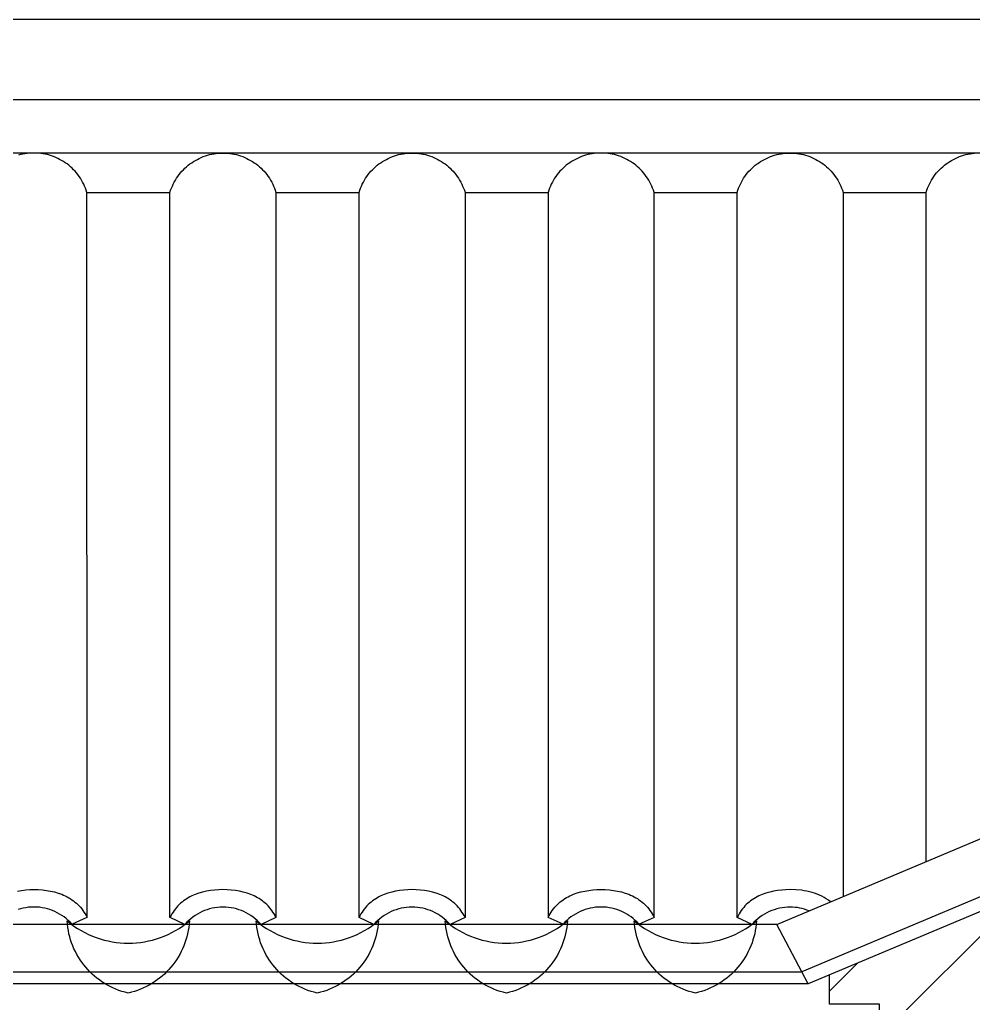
# Model space of a CAD drawing. Extents: x -20250 to 331240, y -699 to 63168.
# Drawn here: x 316454 to 318215, y 13890 to 15707 of the extents above; entities that cross this region are included whole.
import ezdxf

# ---------------------------------------------------------------- set-up
doc = ezdxf.new("R2010")
doc.units = 0
doc.header["$LTSCALE"] = 1000
doc.header["$MEASUREMENT"] = 0
doc.layers.add('PUB_HATCH', color=8, linetype='Continuous')
doc.layers.add('WALL', color=9, linetype='Continuous')
doc.layers.add('瓦', color=7, linetype='Continuous', true_color=0x57e157)

msp = doc.modelspace()

# ---------------------------------------------------------------- hatches: boundary and pattern name
at = {"layer": 'PUB_HATCH'}
h = msp.add_hatch(dxfattribs=at)
h.set_pattern_fill('普通砖', color=256, scale=50, style=0)
h.set_pattern_definition([(45, (-59853.03, 80703.54), (-88.388383, 88.388383), [])])
h.paths.add_polyline_path([(319612.8, 10985.4), (320504.1, 10985.4), (320504.1, 10842.4), (320605.9, 10842.4), (320605.9, 10985.4), (321465, 10985.4), (321465, 10842.4), (321566.8, 10842.4), (321566.8, 10985.4), (322431.7, 10985.4), (322431.7, 10842.4), (322533.5, 10842.4), (322533.5, 10985.4), (323392.1, 10985.4), (323392.1, 10842.4), (323493.9, 10842.4), (323493.9, 10985.4), (324321.9, 10985.4), (324321.9, 10678.1), (324321.9, 10678.1), (324321.9, 10344.9), (324521.8, 10344.9), (324521.8, 10985.4), (324621.8, 10985.4), (324621.8, 11901.2), (324691.8, 11901.2), (324691.8, 11977.2), (324621.8, 11977.2), (324521.8, 11977.2), (324521.8, 11017.9), (318652.9, 11017.9), (318652.9, 13967.1), (318650.1, 13966.3), (318645.9, 13965.3), (318641.6, 13964.6), (318637.2, 13964), (318632.8, 13963.7), (318625.7, 13963.5), (318619.4, 13964), (318615.1, 13964.6), (318610.8, 13965.3), (318606.6, 13966.3), (318602.4, 13967.5), (318598.4, 13968.8), (318594.4, 13970.4), (318590.6, 13972.2), (318586.8, 13974.1), (318583.2, 13976.2), (318579.6, 13978.4), (318576.2, 13980.9), (318572.9, 13983.5), (318569.8, 13986.2), (318566.7, 13989.1), (318562.2, 13993.8), (318557.1, 14000.4), (318553.8, 14005.5), (318551.7, 14009.2), (318549.8, 14012.9), (318548.1, 14016.7), (318546.5, 14020.7), (318545.1, 14024.8), (318544, 14028.9), (318543, 14033.1), (318542.2, 14037.4), (318541.7, 14041.7), (318541.3, 14046.2), (318541.2, 14050.7), (318541.3, 14055.1), (318541.7, 14059.6), (318542.2, 14063.9), (318543, 14068.2), (318544, 14072.4), (318545.1, 14076.5), (318546.5, 14080.6), (318548.1, 14084.5), (318549.8, 14088.4), (318551.7, 14092.2), (318555, 14097.8), (318558.5, 14102.7), (318561.1, 14106), (318565.4, 14110.9), (318571.4, 14116.7), (318578, 14121.9), (318583.2, 14125.1), (318586.8, 14127.2), (318590.6, 14129.2), (318594.4, 14130.9), (318598.4, 14132.5), (318602.4, 14133.8), (318606.6, 14135), (318610.8, 14136), (318615.1, 14136.7), (318619.4, 14137.3), (318623.8, 14137.6), (318628.3, 14137.7), (318635.4, 14137.5), (318641.6, 14136.7), (318645.9, 14136), (318652.9, 14134.3), (318652.9, 14151.6), (319433.5, 14509.7), (319493.8, 14538.2), (319495.4, 14540.6), (319498, 14543.8), (319500.8, 14547), (319505.3, 14551.8), (319511.6, 14557.2), (319516.5, 14560.7), (319520.1, 14562.9), (319525.7, 14566.2), (319531.3, 14568.7), (319535.3, 14570.3), (319539.3, 14571.7), (319543.5, 14572.8), (319547.7, 14573.8), (319552, 14574.6), (319556.3, 14575.1), (319563.3, 14575.6), (319572.1, 14575.4), (320059.5, 14806.5), (320553.1, 15046.2), (320555.6, 15048.8), (320558.6, 15051.7), (320561.8, 15054.4), (320565.1, 15057), (320568.5, 15059.5), (320572, 15061.7), (320577.7, 15064.9), (320583.3, 15067.5), (320587.2, 15069.1), (320593.6, 15071.2), (320602, 15073.1), (320610.7, 15074.2), (320616.9, 15077.2), (321262.9, 15364.3), (321358.7, 15412.8), (321447.4, 15479.4), (321610.9, 15589.3), (321943.4, 15353), (322525.8, 15015.2), (322579.5, 14985.3), (322585.5, 14984.2), (322589.7, 14983.3), (322593.8, 14982.1), (322597.8, 14980.7), (322601.8, 14979.2), (322605.7, 14977.4), (322609.4, 14975.5), (322615.1, 14972.2), (322620, 14968.7), (322625.1, 14964.7), (322629.5, 14960.5), (322633.9, 14955.8), (322635.1, 14954.4), (323113, 14688.1), (323441.1, 14519), (323443.8, 14518.8), (323450.7, 14517.9), (323459.2, 14515.9), (323464.9, 14514), (323468.8, 14512.4), (323474.9, 14509.7), (323482.2, 14505.4), (323487, 14501.9), (323492.1, 14497.9), (323498.2, 14492.1), (323502.2, 14487.5), (323729.4, 14370.4), (324690.1, 13888.3), (324694.3, 13889.3), (324698.6, 13890.1), (324702.9, 13890.6), (324707.4, 13890.9), (324711.8, 13891.1), (324716.3, 13890.9), (324723.2, 13890.4), (324729.4, 13889.3), (324733.6, 13888.3), (324737.7, 13887.1), (324741.8, 13885.7), (324748, 13883.3), (324753.3, 13880.5), (324757, 13878.4), (324762.4, 13874.9), (324767.2, 13871.2), (324772.1, 13866.9), (324777.9, 13860.8), (324781.6, 13856.1), (324784.1, 13852.6), (324786.3, 13849.1), (324788.4, 13845.4), (324790.3, 13841.7), (324793.4, 13835), (325044.4, 13703.6), (325162.3, 13703.6), (325180.4, 13727.2), (324723.5, 13966.3), (323729.4, 14465.2), (323113, 14782.9), (322525.8, 15110), (321943.4, 15447.8), (321610.9, 15684.1), (321447.4, 15574.2), (321358.7, 15507.7), (321262.9, 15459.1), (320616.9, 15172), (320059.5, 14901.3), (319433.5, 14604.4), (318439.3, 14148.4), (317949.4, 13942.4), (317949.4, 13888.5), (318041.3, 13888.5), (318041.3, 13858.6), (318097.4, 13858.6), (318097.4, 13571.7), (318114.5, 13557.9), (318119.9, 13548), (318131.9, 13537.3), (318143.3, 13533), (318155.4, 13521.1), (318164.4, 13512.8), (318178.8, 13507.2), (318178.8, 12658), (317713.6, 12314.7), (317287.2, 12036.6), (317287.2, 11925.3), (317378.3, 11925.3), (317393.4, 11880.6), (317414.6, 11872.7), (317431.5, 11867.4), (317436.1, 11847.9), (317481, 11847.9), (317481, 11688.7), (317446, 11688.7), (317446, 11658.4), (317484.5, 11658.4), (317484.5, 11362.2), (317512.7, 11344.3), (317512.7, 11314.8), (317564, 11314.8), (317564, 11294.5), (317594.8, 11292.3), (317604, 11274.1), (317613.5, 11263.5), (317638.4, 11254.3), (317638.4, 11188.1), (317598.5, 11155.9), (317598.5, 11096.2), (317625.4, 11084.9), (317629.9, 11073), (317595.5, 11034.1), (317595.5, 11008.2), (317616.8, 10997.7), (317616.8, 10702.2), (317601.3, 10669), (317601.3, 10638.3), (317626.1, 10625.1), (317626.1, 10608.7), (317594.4, 10579.7), (317594.4, 10529.3), (317616.6, 10514), (317621.1, 10499.5), (317638.3, 10492), (317645, 10478.9), (317668.9, 10464.3), (317669.7, 10450.2), (317681.6, 10430), (317699.5, 10423.2), (317699.5, 10392.9), (317679.6, 10365.5), (317679.6, 10118.7), (318452.9, 10118.7), (318452.9, 10017.2), (318652.9, 10017.2), (318652.9, 10985.4), (319512.8, 10985.4), (319512.8, 10765.4), (319612.8, 10765.4)])

# ---------------------------------------------------------------- linework, layer by layer
at = {"layer": 'WALL'}
for points in [[(321059.3, 15707, 0), (311428, 15707, 0), (311999.8, 15368.8, 0), (312567.7, 15055, 0), (313149.3, 14742.1, 0), (314137.7, 14258.9, 0), (314668.3, 14035.7, 0), (314622.3, 13948, 0), (314092.5, 14170.8, 0), (313104.4, 14653.8, 0), (312520.8, 14967.7, 0), (311974.2, 15279, 0), (311390.6, 15614.4, 0)], [(325202.4, 13744.1, 0), (325190.8, 13721.8, 0), (324723.5, 13966.3, 0), (323729.4, 14465.2, 0), (323113, 14782.9, 0), (322525.8, 15110, 0), (321943.4, 15447.8, 0), (321610.9, 15684.1, 0), (321447.4, 15574.2, 0), (321358.7, 15507.7, 0), (321262.9, 15459.1, 0), (320616.9, 15172, 0), (320059.5, 14901.3, 0), (319433.5, 14604.4, 0), (318439.3, 14148.4, 0), (317909.7, 13925.7, 0), (317898.1, 13948, 0)], [(311677.2, 15559.6, 0), (321183.1, 15559.6, 0)], [(320966.2, 15460.5, 0), (311844.7, 15460.5, 0)], [(318427.9, 14170.8, 0), (317898.1, 13948, 0), (317852.2, 14035.7, 0), (318382.7, 14258.9, 0)], [(317852.2, 14035.7, 0), (314668.3, 14035.7, 0)], [(314622.3, 13948, 0), (317898.1, 13948, 0)], [(318178.8, 12777.5, 0), (317689.9, 12409.1, 0), (317201, 12080.5, 0), (317248.5, 12011.4, 0), (317713.6, 12314.7, 0), (318178.8, 12658, 0), (318178.8, 13507.2, 0), (318164.4, 13512.8, 0), (318155.4, 13521.1, 0), (318143.3, 13533, 0), (318131.9, 13537.3, 0), (318119.9, 13548, 0), (318114.5, 13557.9, 0), (318097.4, 13571.7, 0), (318097.4, 13858.6, 0), (318041.3, 13858.6, 0), (318041.3, 13888.5, 0), (317949.4, 13888.5, 0), (317949.4, 13942.4, 0)], [(317909.7, 13925.7, 0), (314610.7, 13925.7, 0)]]:
    msp.add_polyline3d(points, dxfattribs=at)
at = {"layer": '瓦'}
for points in [[(316450, 14097.3, 0), (316457.4, 14098.5, 0), (316464.9, 14099.4, 0), (316472.6, 14099.9, 0), (316480.3, 14100, 0), (316488.1, 14099.9, 0), (316495.8, 14099.3, 0), (316503.3, 14098.5, 0), (316510.7, 14097.2, 0), (316517.9, 14095.6, 0), (316524.8, 14093.6, 0), (316531.6, 14091.2, 0), (316534.9, 14089.8, 0), (316538.1, 14088.3, 0), (316541.2, 14086.7, 0), (316544.3, 14085, 0), (316547.3, 14083.2, 0), (316550.2, 14081.2, 0), (316553.1, 14079.2, 0), (316555.8, 14077, 0), (316558.5, 14074.7, 0), (316561.1, 14072.3, 0), (316563.6, 14069.8, 0), (316566, 14067.2, 0), (316568.3, 14064.3, 0), (316570.5, 14061.4, 0), (316572.5, 14058.4, 0), (316574.5, 14055.2, 0), (316576.4, 14051.9, 0), (316578.2, 14048.4, 0), (316578.1, 15387.8, 0), (316576.8, 15391.8, 0), (316575.4, 15395.7, 0), (316573.8, 15399.6, 0), (316572, 15403.3, 0), (316570.1, 15407, 0), (316568.1, 15410.6, 0), (316566, 15414, 0), (316563.7, 15417.4, 0), (316561.3, 15420.7, 0), (316558.7, 15423.8, 0), (316556.1, 15426.9, 0), (316553.3, 15429.8, 0), (316550.5, 15432.6, 0), (316547.5, 15435.3, 0), (316544.4, 15437.9, 0), (316541.2, 15440.4, 0), (316537.9, 15442.7, 0), (316534.6, 15444.9, 0), (316531.1, 15447, 0), (316527.6, 15448.9, 0), (316524, 15450.7, 0), (316520.3, 15452.4, 0), (316516.5, 15453.9, 0), (316512.7, 15455.3, 0), (316508.8, 15456.5, 0), (316504.9, 15457.6, 0), (316500.9, 15458.5, 0), (316496.8, 15459.2, 0), (316492.7, 15459.8, 0), (316488.6, 15460.2, 0), (316484.4, 15460.5, 0), (316480.2, 15460.6, 0), (316476, 15460.5, 0), (316471.8, 15460.2, 0), (316467.7, 15459.8, 0), (316463.6, 15459.2, 0), (316459.5, 15458.5, 0), (316455.5, 15457.6, 0), (316451.6, 15456.5, 0)], [(316731.3, 14048.4, 0), (316731.3, 15387.8, 0), (316732.6, 15391.8, 0), (316734.1, 15395.7, 0), (316735.7, 15399.6, 0), (316737.4, 15403.3, 0), (316739.3, 15407, 0), (316741.3, 15410.6, 0), (316743.5, 15414, 0), (316745.8, 15417.4, 0), (316748.2, 15420.7, 0), (316750.7, 15423.8, 0), (316753.4, 15426.9, 0), (316756.1, 15429.8, 0), (316759, 15432.6, 0), (316762, 15435.3, 0), (316765.1, 15437.9, 0), (316768.2, 15440.4, 0), (316771.5, 15442.7, 0), (316774.9, 15444.9, 0), (316778.3, 15447, 0), (316781.9, 15448.9, 0), (316785.5, 15450.7, 0), (316789.2, 15452.4, 0), (316792.9, 15453.9, 0), (316796.7, 15455.3, 0), (316800.6, 15456.5, 0), (316804.6, 15457.6, 0), (316808.6, 15458.5, 0), (316812.6, 15459.2, 0), (316816.7, 15459.8, 0), (316820.9, 15460.2, 0), (316825, 15460.5, 0), (316829.2, 15460.6, 0), (316833.5, 15460.5, 0), (316837.6, 15460.2, 0), (316841.8, 15459.8, 0), (316845.9, 15459.2, 0), (316849.9, 15458.5, 0), (316853.9, 15457.6, 0), (316857.9, 15456.5, 0), (316861.7, 15455.3, 0), (316865.6, 15453.9, 0), (316869.3, 15452.4, 0), (316873, 15450.7, 0), (316876.6, 15448.9, 0), (316880.1, 15447, 0), (316883.6, 15444.9, 0), (316887, 15442.7, 0), (316890.2, 15440.4, 0), (316893.4, 15437.9, 0), (316896.5, 15435.3, 0), (316899.5, 15432.6, 0), (316902.3, 15429.8, 0), (316905.1, 15426.9, 0), (316907.7, 15423.8, 0), (316910.3, 15420.7, 0), (316912.7, 15417.4, 0), (316915, 15414, 0), (316917.1, 15410.6, 0), (316919.2, 15407, 0), (316921, 15403.3, 0), (316922.8, 15399.6, 0), (316924.4, 15395.7, 0), (316925.8, 15391.8, 0), (316927.1, 15387.8, 0), (316927.1, 14048.4, 0), (316925.4, 14051.9, 0), (316923.5, 14055.2, 0), (316921.5, 14058.4, 0), (316919.4, 14061.4, 0), (316917.2, 14064.3, 0), (316914.9, 14067.1, 0), (316912.5, 14069.8, 0), (316910, 14072.3, 0), (316907.4, 14074.7, 0), (316904.8, 14077, 0), (316902, 14079.2, 0), (316899.2, 14081.2, 0), (316896.2, 14083.2, 0), (316893.2, 14085, 0), (316890.1, 14086.7, 0), (316887, 14088.2, 0), (316883.8, 14089.7, 0), (316880.5, 14091.1, 0), (316873.7, 14093.5, 0), (316866.7, 14095.5, 0), (316859.5, 14097.2, 0), (316852.2, 14098.4, 0), (316844.6, 14099.2, 0), (316837, 14099.7, 0), (316829.2, 14099.9, 0), (316821.4, 14099.7, 0), (316813.8, 14099.2, 0), (316806.2, 14098.4, 0), (316798.9, 14097.1, 0), (316791.7, 14095.5, 0), (316784.7, 14093.5, 0), (316778, 14091.1, 0), (316774.7, 14089.7, 0), (316771.4, 14088.2, 0), (316768.3, 14086.6, 0), (316765.2, 14084.9, 0), (316762.2, 14083.1, 0), (316759.3, 14081.1, 0), (316756.5, 14079.1, 0), (316753.7, 14076.9, 0), (316751, 14074.6, 0), (316748.4, 14072.2, 0), (316746, 14069.7, 0), (316743.6, 14067, 0), (316741.3, 14064.2, 0), (316739.1, 14061.3, 0), (316737, 14058.2, 0), (316735, 14055.1, 0), (316733.1, 14051.7, 0), (316731.4, 14048.3, 0)], [(317080.4, 14048.4, 0), (317080.4, 15387.8, 0), (317081.7, 15391.8, 0), (317083.1, 15395.7, 0), (317084.7, 15399.6, 0), (317086.5, 15403.3, 0), (317088.4, 15407, 0), (317090.4, 15410.6, 0), (317092.5, 15414, 0), (317094.8, 15417.4, 0), (317097.2, 15420.7, 0), (317099.8, 15423.8, 0), (317102.4, 15426.9, 0), (317105.2, 15429.8, 0), (317108.1, 15432.6, 0), (317111, 15435.3, 0), (317114.1, 15437.9, 0), (317117.3, 15440.4, 0), (317120.6, 15442.7, 0), (317123.9, 15444.9, 0), (317127.4, 15447, 0), (317130.9, 15448.9, 0), (317134.5, 15450.7, 0), (317138.2, 15452.4, 0), (317142, 15453.9, 0), (317145.8, 15455.3, 0), (317149.7, 15456.5, 0), (317153.6, 15457.6, 0), (317157.6, 15458.5, 0), (317161.7, 15459.2, 0), (317165.8, 15459.8, 0), (317169.9, 15460.2, 0), (317174.1, 15460.5, 0), (317178.3, 15460.6, 0), (317182.5, 15460.5, 0), (317186.7, 15460.2, 0), (317190.8, 15459.8, 0), (317194.9, 15459.2, 0), (317199, 15458.5, 0), (317203, 15457.6, 0), (317206.9, 15456.5, 0), (317210.8, 15455.3, 0), (317214.6, 15453.9, 0), (317218.4, 15452.4, 0), (317222, 15450.7, 0), (317225.7, 15448.9, 0), (317229.2, 15447, 0), (317232.6, 15444.9, 0), (317236, 15442.7, 0), (317239.3, 15440.4, 0), (317242.5, 15437.9, 0), (317245.5, 15435.3, 0), (317248.5, 15432.6, 0), (317251.4, 15429.8, 0), (317254.2, 15426.9, 0), (317256.8, 15423.8, 0), (317259.3, 15420.7, 0), (317261.7, 15417.4, 0), (317264, 15414, 0), (317266.2, 15410.6, 0), (317268.2, 15407, 0), (317270.1, 15403.3, 0), (317271.8, 15399.6, 0), (317273.4, 15395.7, 0), (317274.9, 15391.8, 0), (317276.2, 15387.8, 0), (317276.2, 14048.4, 0), (317274.4, 14051.9, 0), (317272.5, 14055.2, 0), (317270.5, 14058.4, 0), (317268.5, 14061.4, 0), (317266.3, 14064.3, 0), (317264, 14067.1, 0), (317261.6, 14069.8, 0), (317259.1, 14072.3, 0), (317256.5, 14074.7, 0), (317253.8, 14077, 0), (317251, 14079.2, 0), (317248.2, 14081.2, 0), (317245.3, 14083.2, 0), (317242.3, 14085, 0), (317239.2, 14086.7, 0), (317236, 14088.2, 0), (317232.8, 14089.7, 0), (317229.5, 14091.1, 0), (317222.8, 14093.5, 0), (317215.8, 14095.5, 0), (317208.6, 14097.2, 0), (317201.2, 14098.4, 0), (317193.7, 14099.2, 0), (317186, 14099.7, 0), (317178.3, 14099.9, 0), (317170.5, 14099.7, 0), (317162.8, 14099.2, 0), (317155.3, 14098.4, 0), (317147.9, 14097.1, 0), (317140.7, 14095.5, 0), (317133.7, 14093.5, 0), (317127, 14091.1, 0), (317123.7, 14089.7, 0), (317120.5, 14088.2, 0), (317117.3, 14086.6, 0), (317114.3, 14084.9, 0), (317111.3, 14083.1, 0), (317108.3, 14081.1, 0), (317105.5, 14079.1, 0), (317102.7, 14076.9, 0), (317100.1, 14074.6, 0), (317097.5, 14072.2, 0), (317095, 14069.7, 0), (317092.6, 14067, 0), (317090.3, 14064.2, 0), (317088.1, 14061.3, 0), (317086, 14058.2, 0), (317084, 14055.1, 0), (317082.2, 14051.7, 0), (317080.4, 14048.3, 0)], [(317625.2, 14048.5, 0), (317597.6, 14035.9, 0), (317594.2, 14039.6, 0), (317590.6, 14043.1, 0), (317586.9, 14046.3, 0), (317583, 14049.4, 0), (317578.9, 14052.2, 0), (317574.7, 14054.8, 0), (317570.4, 14057.2, 0), (317565.9, 14059.4, 0), (317561.4, 14061.3, 0), (317556.7, 14063, 0), (317552, 14064.4, 0), (317547.2, 14065.6, 0), (317542.3, 14066.5, 0), (317537.4, 14067.2, 0), (317532.4, 14067.6, 0), (317527.4, 14067.7, 0), (317522.3, 14067.6, 0), (317517.3, 14067.2, 0), (317512.4, 14066.5, 0), (317507.5, 14065.6, 0), (317502.7, 14064.4, 0), (317498, 14063, 0), (317493.4, 14061.3, 0), (317488.8, 14059.4, 0), (317484.4, 14057.2, 0), (317480.1, 14054.8, 0), (317475.9, 14052.2, 0), (317471.8, 14049.4, 0), (317467.9, 14046.3, 0), (317464.1, 14043.1, 0), (317460.5, 14039.6, 0), (317457.1, 14035.9, 0), (317429.6, 14048.5, 0), (317431.3, 14052, 0), (317433.2, 14055.3, 0), (317435.2, 14058.5, 0), (317437.3, 14061.5, 0), (317439.5, 14064.4, 0), (317441.8, 14067.2, 0), (317444.2, 14069.9, 0), (317446.7, 14072.4, 0), (317449.3, 14074.8, 0), (317451.9, 14077.1, 0), (317454.7, 14079.3, 0), (317457.5, 14081.3, 0), (317460.5, 14083.2, 0), (317463.5, 14085.1, 0), (317466.6, 14086.8, 0), (317469.7, 14088.4, 0), (317472.9, 14089.8, 0), (317476.2, 14091.2, 0), (317483, 14093.7, 0), (317490, 14095.7, 0), (317497.2, 14097.3, 0), (317504.5, 14098.5, 0), (317512, 14099.4, 0), (317519.7, 14099.9, 0), (317527.5, 14100, 0), (317535.2, 14099.9, 0), (317542.9, 14099.3, 0), (317550.5, 14098.5, 0), (317557.8, 14097.2, 0), (317565, 14095.6, 0), (317572, 14093.6, 0), (317578.7, 14091.2, 0), (317582, 14089.8, 0), (317585.2, 14088.3, 0), (317588.4, 14086.7, 0), (317591.5, 14085, 0), (317594.5, 14083.2, 0), (317597.4, 14081.2, 0), (317600.2, 14079.2, 0), (317603, 14077, 0), (317605.7, 14074.7, 0), (317608.2, 14072.3, 0), (317610.7, 14069.8, 0), (317613.1, 14067.2, 0), (317615.4, 14064.3, 0), (317617.6, 14061.4, 0), (317619.7, 14058.4, 0), (317621.7, 14055.2, 0), (317623.5, 14051.9, 0), (317625.3, 14048.4, 0), (317625.3, 15387.8, 0), (317624, 15391.8, 0), (317622.5, 15395.7, 0), (317620.9, 15399.6, 0), (317619.2, 15403.3, 0), (317617.3, 15407, 0), (317615.3, 15410.6, 0), (317613.1, 15414, 0), (317610.8, 15417.4, 0), (317608.4, 15420.7, 0), (317605.9, 15423.8, 0), (317603.2, 15426.9, 0), (317600.5, 15429.8, 0), (317597.6, 15432.6, 0), (317594.6, 15435.3, 0), (317591.5, 15437.9, 0), (317588.3, 15440.4, 0), (317585.1, 15442.7, 0), (317581.7, 15444.9, 0), (317578.2, 15447, 0), (317574.7, 15448.9, 0), (317571.1, 15450.7, 0), (317567.4, 15452.4, 0), (317563.7, 15453.9, 0), (317559.8, 15455.3, 0), (317556, 15456.5, 0), (317552, 15457.6, 0), (317548, 15458.5, 0), (317544, 15459.2, 0), (317539.9, 15459.8, 0), (317535.7, 15460.2, 0), (317531.6, 15460.5, 0), (317527.4, 15460.6, 0), (317523.1, 15460.5, 0), (317519, 15460.2, 0), (317514.8, 15459.8, 0), (317510.7, 15459.2, 0), (317506.7, 15458.5, 0), (317502.7, 15457.6, 0), (317498.7, 15456.5, 0), (317494.9, 15455.3, 0), (317491, 15453.9, 0), (317487.3, 15452.4, 0), (317483.6, 15450.7, 0), (317480, 15448.9, 0), (317476.5, 15447, 0), (317473, 15444.9, 0), (317469.6, 15442.7, 0), (317466.4, 15440.4, 0), (317463.2, 15437.9, 0), (317460.1, 15435.3, 0), (317457.1, 15432.6, 0), (317454.2, 15429.8, 0), (317451.5, 15426.9, 0), (317448.8, 15423.8, 0), (317446.3, 15420.7, 0), (317443.9, 15417.4, 0), (317441.6, 15414, 0), (317439.5, 15410.6, 0), (317437.4, 15407, 0), (317435.5, 15403.3, 0), (317433.8, 15399.6, 0), (317432.2, 15395.7, 0), (317430.7, 15391.8, 0), (317429.5, 15387.8, 0), (317429.5, 14048.4, 0)], [(317778.5, 14048.4, 0), (317778.5, 15387.8, 0), (317779.8, 15391.8, 0), (317781.2, 15395.7, 0), (317782.8, 15399.6, 0), (317784.6, 15403.3, 0), (317786.5, 15407, 0), (317788.5, 15410.6, 0), (317790.6, 15414, 0), (317792.9, 15417.4, 0), (317795.3, 15420.7, 0), (317797.9, 15423.8, 0), (317800.5, 15426.9, 0), (317803.3, 15429.8, 0), (317806.2, 15432.6, 0), (317809.1, 15435.3, 0), (317812.2, 15437.9, 0), (317815.4, 15440.4, 0), (317818.7, 15442.7, 0), (317822, 15444.9, 0), (317825.5, 15447, 0), (317829, 15448.9, 0), (317832.6, 15450.7, 0), (317836.3, 15452.4, 0), (317840.1, 15453.9, 0), (317843.9, 15455.3, 0), (317847.8, 15456.5, 0), (317851.7, 15457.6, 0), (317855.7, 15458.5, 0), (317859.8, 15459.2, 0), (317863.9, 15459.8, 0), (317868, 15460.2, 0), (317872.2, 15460.5, 0), (317876.4, 15460.6, 0), (317880.6, 15460.5, 0), (317884.8, 15460.2, 0), (317888.9, 15459.8, 0), (317893, 15459.2, 0), (317897.1, 15458.5, 0), (317901, 15457.6, 0), (317905, 15456.5, 0), (317908.9, 15455.3, 0), (317912.7, 15453.9, 0), (317916.5, 15452.4, 0), (317920.1, 15450.7, 0), (317923.7, 15448.9, 0), (317927.3, 15447, 0), (317930.7, 15444.9, 0), (317934.1, 15442.7, 0), (317937.4, 15440.4, 0), (317940.5, 15437.9, 0), (317943.6, 15435.3, 0), (317946.6, 15432.6, 0), (317949.5, 15429.8, 0), (317952.2, 15426.9, 0), (317954.9, 15423.8, 0), (317957.4, 15420.7, 0), (317959.8, 15417.4, 0), (317962.1, 15414, 0), (317964.3, 15410.6, 0), (317966.3, 15407, 0), (317968.2, 15403.3, 0), (317969.9, 15399.6, 0), (317971.5, 15395.7, 0), (317973, 15391.8, 0), (317974.3, 15387.8, 0), (317974.3, 14087.1, 0)], [(318127.5, 14151.6, 0), (318127.5, 15387.8, 0), (318128.8, 15391.8, 0), (318130.3, 15395.7, 0), (318131.9, 15399.6, 0), (318133.6, 15403.3, 0), (318135.5, 15407, 0), (318137.5, 15410.6, 0), (318139.7, 15414, 0), (318142, 15417.4, 0), (318144.4, 15420.7, 0), (318146.9, 15423.8, 0), (318149.6, 15426.9, 0), (318152.3, 15429.8, 0), (318155.2, 15432.6, 0), (318158.2, 15435.3, 0), (318161.3, 15437.9, 0), (318164.4, 15440.4, 0), (318167.7, 15442.7, 0), (318171.1, 15444.9, 0), (318174.5, 15447, 0), (318178.1, 15448.9, 0), (318181.7, 15450.7, 0), (318185.4, 15452.4, 0), (318189.1, 15453.9, 0), (318192.9, 15455.3, 0), (318196.8, 15456.5, 0), (318200.8, 15457.6, 0), (318204.8, 15458.5, 0), (318208.8, 15459.2, 0), (318212.9, 15459.8, 0), (318217, 15460.2, 0)], [(316578.1, 15387.8, 0), (316731.3, 15387.8, 0)], [(316927.2, 15387.8, 0), (317080.4, 15387.8, 0)], [(317276.2, 15387.8, 0), (317429.5, 15387.8, 0)], [(317625.3, 15387.8, 0), (317778.5, 15387.8, 0)], [(317974.3, 15387.8, 0), (318127.5, 15387.8, 0)], [(317951, 14077.3, 0), (317947.2, 14080.2, 0), (317943.3, 14082.9, 0), (317939.2, 14085.3, 0), (317935, 14087.6, 0), (317930.6, 14089.6, 0), (317926.1, 14091.5, 0), (317921.6, 14093.2, 0), (317916.9, 14094.6, 0), (317912.1, 14095.9, 0), (317907.2, 14097, 0), (317902.2, 14097.9, 0), (317897.2, 14098.6, 0), (317886.9, 14099.6, 0), (317876.4, 14099.9, 0), (317868.6, 14099.7, 0), (317860.9, 14099.2, 0), (317853.4, 14098.4, 0), (317846, 14097.1, 0), (317838.8, 14095.5, 0), (317831.8, 14093.5, 0), (317825.1, 14091.1, 0), (317821.8, 14089.7, 0), (317818.6, 14088.2, 0), (317815.4, 14086.6, 0), (317812.4, 14084.9, 0), (317809.4, 14083.1, 0), (317806.4, 14081.1, 0), (317803.6, 14079.1, 0), (317800.8, 14076.9, 0), (317798.2, 14074.6, 0), (317795.6, 14072.2, 0), (317793.1, 14069.7, 0), (317790.7, 14067, 0), (317788.4, 14064.2, 0), (317786.2, 14061.3, 0), (317784.1, 14058.2, 0), (317782.1, 14055.1, 0), (317780.3, 14051.7, 0), (317778.5, 14048.3, 0)], [(316578.1, 14048.5, 0), (316550.5, 14035.9, 0), (316547.1, 14039.6, 0), (316543.5, 14043.1, 0), (316539.7, 14046.3, 0), (316535.8, 14049.4, 0), (316531.7, 14052.2, 0), (316527.5, 14054.8, 0), (316523.2, 14057.2, 0), (316518.8, 14059.4, 0), (316514.2, 14061.3, 0), (316509.6, 14063, 0), (316504.9, 14064.4, 0), (316500, 14065.6, 0), (316495.2, 14066.5, 0), (316490.2, 14067.2, 0), (316485.2, 14067.6, 0), (316480.2, 14067.7, 0), (316475.2, 14067.6, 0), (316470.2, 14067.2, 0), (316465.3, 14066.5, 0), (316460.4, 14065.6, 0), (316455.6, 14064.4, 0), (316450.9, 14063, 0)], [(316927.1, 14048.4, 0), (316899.6, 14035.7, 0), (316896.1, 14039.4, 0), (316892.5, 14042.9, 0), (316888.8, 14046.2, 0), (316884.9, 14049.2, 0), (316880.8, 14052.1, 0), (316876.6, 14054.7, 0), (316872.3, 14057.1, 0), (316867.8, 14059.2, 0), (316863.3, 14061.2, 0), (316858.7, 14062.8, 0), (316853.9, 14064.3, 0), (316849.1, 14065.4, 0), (316844.2, 14066.4, 0), (316839.3, 14067, 0), (316834.3, 14067.4, 0), (316829.3, 14067.6, 0), (316824.2, 14067.4, 0), (316819.3, 14067, 0), (316814.3, 14066.4, 0), (316809.4, 14065.4, 0), (316804.6, 14064.3, 0), (316799.9, 14062.8, 0), (316795.3, 14061.2, 0), (316790.7, 14059.2, 0), (316786.3, 14057.1, 0), (316782, 14054.7, 0), (316777.7, 14052.1, 0), (316773.7, 14049.2, 0), (316769.8, 14046.2, 0), (316766, 14042.9, 0), (316762.4, 14039.5, 0), (316759, 14035.7, 0), (316731.5, 14048.4, 0)], [(317276.2, 14048.4, 0), (317248.6, 14035.7, 0), (317245.2, 14039.4, 0), (317241.6, 14042.9, 0), (317237.8, 14046.2, 0), (317233.9, 14049.2, 0), (317229.9, 14052.1, 0), (317225.7, 14054.7, 0), (317221.3, 14057.1, 0), (317216.9, 14059.2, 0), (317212.3, 14061.2, 0), (317207.7, 14062.8, 0), (317203, 14064.3, 0), (317198.2, 14065.4, 0), (317193.3, 14066.4, 0), (317188.3, 14067, 0), (317183.4, 14067.4, 0), (317178.3, 14067.6, 0), (317173.3, 14067.4, 0), (317168.3, 14067, 0), (317163.4, 14066.4, 0), (317158.5, 14065.4, 0), (317153.7, 14064.3, 0), (317149, 14062.8, 0), (317144.3, 14061.2, 0), (317139.8, 14059.2, 0), (317135.3, 14057.1, 0), (317131, 14054.7, 0), (317126.8, 14052.1, 0), (317122.7, 14049.2, 0), (317118.8, 14046.2, 0), (317115.1, 14042.9, 0), (317111.5, 14039.5, 0), (317108, 14035.7, 0), (317080.5, 14048.4, 0)], [(317911.4, 14060.7, 0), (317907.2, 14062.2, 0), (317903, 14063.6, 0), (317898.7, 14064.8, 0), (317894.3, 14065.8, 0), (317889.9, 14066.6, 0), (317885.5, 14067.1, 0), (317881, 14067.5, 0), (317876.4, 14067.6, 0), (317871.4, 14067.4, 0), (317866.4, 14067, 0), (317861.5, 14066.4, 0), (317856.6, 14065.4, 0), (317851.8, 14064.3, 0), (317847, 14062.8, 0), (317842.4, 14061.2, 0), (317837.9, 14059.2, 0), (317833.4, 14057.1, 0), (317829.1, 14054.7, 0), (317824.9, 14052.1, 0), (317820.8, 14049.2, 0), (317816.9, 14046.2, 0), (317813.2, 14042.9, 0), (317809.6, 14039.5, 0), (317806.1, 14035.7, 0), (317778.6, 14048.4, 0)]]:
    msp.add_polyline3d(points, dxfattribs=at)
for points in [[(316767.2, 14042.1, 0), (316766.7, 14036, 0), (316766, 14030.1, 0), (316765, 14024.2, 0), (316763.8, 14018.4, 0), (316762.4, 14012.6, 0), (316760.8, 14007, 0), (316758.9, 14001.4, 0), (316756.9, 13996, 0), (316754.6, 13990.6, 0), (316752.1, 13985.4, 0), (316749.4, 13980.2, 0), (316746.5, 13975.2, 0), (316743.4, 13970.4, 0), (316740.1, 13965.6, 0), (316736.7, 13961, 0), (316733, 13956.5, 0), (316729.2, 13952.2, 0), (316725.2, 13948, 0), (316721.1, 13944, 0), (316716.8, 13940.2, 0), (316712.3, 13936.5, 0), (316707.7, 13933, 0), (316703, 13929.7, 0), (316698.1, 13926.5, 0), (316693, 13923.6, 0), (316687.9, 13920.8, 0), (316682.6, 13918.2, 0), (316677.2, 13915.9, 0), (316671.6, 13913.8, 0), (316666, 13911.9, 0), (316660.2, 13910.2, 0), (316654.4, 13908.7, 0), (316648.5, 13910.2, 0), (316642.7, 13911.9, 0), (316637.1, 13913.8, 0), (316631.5, 13915.9, 0), (316626.1, 13918.2, 0), (316620.8, 13920.8, 0), (316615.7, 13923.6, 0), (316610.6, 13926.5, 0), (316605.7, 13929.7, 0), (316601, 13933, 0), (316596.4, 13936.5, 0), (316591.9, 13940.2, 0), (316587.6, 13944, 0), (316583.5, 13948, 0), (316579.5, 13952.2, 0), (316575.7, 13956.5, 0), (316572, 13961, 0), (316568.6, 13965.6, 0), (316565.3, 13970.4, 0), (316562.2, 13975.2, 0), (316559.3, 13980.2, 0), (316556.6, 13985.4, 0), (316554.1, 13990.6, 0), (316551.8, 13996, 0), (316549.8, 14001.4, 0), (316547.9, 14007, 0), (316546.3, 14012.6, 0), (316544.8, 14018.4, 0), (316543.7, 14024.2, 0), (316542.7, 14030.1, 0), (316542, 14036, 0), (316541.5, 14042.1, 0), (316547.7, 14037.1, 0), (316554.1, 14032.4, 0), (316560.6, 14028.1, 0), (316567.3, 14024.1, 0), (316574.1, 14020.4, 0), (316581, 14017.1, 0), (316588, 14014, 0), (316595.1, 14011.3, 0), (316602.3, 14008.9, 0), (316609.6, 14006.8, 0), (316617, 14005.1, 0), (316624.4, 14003.6, 0), (316631.8, 14002.5, 0), (316639.3, 14001.7, 0), (316646.8, 14001.2, 0), (316654.3, 14001.1, 0), (316661.9, 14001.2, 0), (316669.4, 14001.7, 0), (316676.9, 14002.5, 0), (316684.3, 14003.6, 0), (316691.7, 14005.1, 0), (316699.1, 14006.8, 0), (316706.4, 14008.9, 0), (316713.6, 14011.3, 0), (316720.7, 14014, 0), (316727.7, 14017.1, 0), (316734.6, 14020.4, 0), (316741.4, 14024.1, 0), (316748.1, 14028.1, 0), (316754.6, 14032.4, 0), (316761, 14037.1, 0)], [(317116.2, 14042.1, 0), (317115.7, 14036, 0), (317115, 14030.1, 0), (317114.1, 14024.2, 0), (317112.9, 14018.4, 0), (317111.5, 14012.6, 0), (317109.8, 14007, 0), (317108, 14001.4, 0), (317105.9, 13996, 0), (317103.6, 13990.6, 0), (317101.1, 13985.4, 0), (317098.4, 13980.2, 0), (317095.5, 13975.2, 0), (317092.5, 13970.4, 0), (317089.2, 13965.6, 0), (317085.7, 13961, 0), (317082.1, 13956.5, 0), (317078.3, 13952.2, 0), (317074.3, 13948, 0), (317070.2, 13944, 0), (317065.8, 13940.2, 0), (317061.4, 13936.5, 0), (317056.8, 13933, 0), (317052, 13929.7, 0), (317047.1, 13926.5, 0), (317042.1, 13923.6, 0), (317036.9, 13920.8, 0), (317031.6, 13918.2, 0), (317026.2, 13915.9, 0), (317020.7, 13913.8, 0), (317015, 13911.9, 0), (317009.3, 13910.2, 0), (317003.4, 13908.7, 0), (316997.5, 13910.2, 0), (316991.8, 13911.9, 0), (316986.1, 13913.8, 0), (316980.6, 13915.9, 0), (316975.2, 13918.2, 0), (316969.9, 13920.8, 0), (316964.7, 13923.6, 0), (316959.7, 13926.5, 0), (316954.8, 13929.7, 0), (316950, 13933, 0), (316945.4, 13936.5, 0), (316941, 13940.2, 0), (316936.6, 13944, 0), (316932.5, 13948, 0), (316928.5, 13952.2, 0), (316924.7, 13956.5, 0), (316921.1, 13961, 0), (316917.6, 13965.6, 0), (316914.3, 13970.4, 0), (316911.2, 13975.2, 0), (316908.4, 13980.2, 0), (316905.7, 13985.4, 0), (316903.2, 13990.6, 0), (316900.9, 13996, 0), (316898.8, 14001.4, 0), (316897, 14007, 0), (316895.3, 14012.6, 0), (316893.9, 14018.4, 0), (316892.7, 14024.2, 0), (316891.7, 14030.1, 0), (316891, 14036, 0), (316890.6, 14042.1, 0), (316896.8, 14037.1, 0), (316903.1, 14032.4, 0), (316909.7, 14028.1, 0), (316916.3, 14024.1, 0), (316923.1, 14020.4, 0), (316930, 14017.1, 0), (316937, 14014, 0), (316944.2, 14011.3, 0), (316951.4, 14008.9, 0), (316958.7, 14006.8, 0), (316966, 14005.1, 0), (316973.4, 14003.6, 0), (316980.9, 14002.5, 0), (316988.4, 14001.7, 0), (316995.9, 14001.2, 0), (317003.4, 14001.1, 0), (317010.9, 14001.2, 0), (317018.4, 14001.7, 0), (317025.9, 14002.5, 0), (317033.4, 14003.6, 0), (317040.8, 14005.1, 0), (317048.1, 14006.8, 0), (317055.4, 14008.9, 0), (317062.6, 14011.3, 0), (317069.7, 14014, 0), (317076.8, 14017.1, 0), (317083.7, 14020.4, 0), (317090.5, 14024.1, 0), (317097.1, 14028.1, 0), (317103.7, 14032.4, 0), (317110, 14037.1, 0)], [(317465.3, 14042.1, 0), (317464.8, 14036, 0), (317464.1, 14030.1, 0), (317463.1, 14024.2, 0), (317461.9, 14018.4, 0), (317460.5, 14012.6, 0), (317458.9, 14007, 0), (317457, 14001.4, 0), (317455, 13996, 0), (317452.7, 13990.6, 0), (317450.2, 13985.4, 0), (317447.5, 13980.2, 0), (317444.6, 13975.2, 0), (317441.5, 13970.4, 0), (317438.2, 13965.6, 0), (317434.8, 13961, 0), (317431.1, 13956.5, 0), (317427.3, 13952.2, 0), (317423.3, 13948, 0), (317419.2, 13944, 0), (317414.9, 13940.2, 0), (317410.4, 13936.5, 0), (317405.8, 13933, 0), (317401.1, 13929.7, 0), (317396.2, 13926.5, 0), (317391.1, 13923.6, 0), (317386, 13920.8, 0), (317380.7, 13918.2, 0), (317375.3, 13915.9, 0), (317369.7, 13913.8, 0), (317364.1, 13911.9, 0), (317358.3, 13910.2, 0), (317352.5, 13908.7, 0), (317346.6, 13910.2, 0), (317340.8, 13911.9, 0), (317335.2, 13913.8, 0), (317329.6, 13915.9, 0), (317324.2, 13918.2, 0), (317318.9, 13920.8, 0), (317313.7, 13923.6, 0), (317308.7, 13926.5, 0), (317303.8, 13929.7, 0), (317299.1, 13933, 0), (317294.5, 13936.5, 0), (317290, 13940.2, 0), (317285.7, 13944, 0), (317281.5, 13948, 0), (317277.6, 13952.2, 0), (317273.7, 13956.5, 0), (317270.1, 13961, 0), (317266.7, 13965.6, 0), (317263.4, 13970.4, 0), (317260.3, 13975.2, 0), (317257.4, 13980.2, 0), (317254.7, 13985.4, 0), (317252.2, 13990.6, 0), (317249.9, 13996, 0), (317247.9, 14001.4, 0), (317246, 14007, 0), (317244.4, 14012.6, 0), (317242.9, 14018.4, 0), (317241.7, 14024.2, 0), (317240.8, 14030.1, 0), (317240.1, 14036, 0), (317239.6, 14042.1, 0), (317245.8, 14037.1, 0), (317252.2, 14032.4, 0), (317258.7, 14028.1, 0), (317265.4, 14024.1, 0), (317272.2, 14020.4, 0), (317279.1, 14017.1, 0), (317286.1, 14014, 0), (317293.2, 14011.3, 0), (317300.4, 14008.9, 0), (317307.7, 14006.8, 0), (317315.1, 14005.1, 0), (317322.5, 14003.6, 0), (317329.9, 14002.5, 0), (317337.4, 14001.7, 0), (317344.9, 14001.2, 0), (317352.4, 14001.1, 0), (317360, 14001.2, 0), (317367.5, 14001.7, 0), (317375, 14002.5, 0), (317382.4, 14003.6, 0), (317389.8, 14005.1, 0), (317397.2, 14006.8, 0), (317404.5, 14008.9, 0), (317411.7, 14011.3, 0), (317418.8, 14014, 0), (317425.8, 14017.1, 0), (317432.7, 14020.4, 0), (317439.5, 14024.1, 0), (317446.2, 14028.1, 0), (317452.7, 14032.4, 0), (317459.1, 14037.1, 0)], [(317814.3, 14042.1, 0), (317813.8, 14036, 0), (317813.1, 14030.1, 0), (317812.2, 14024.2, 0), (317811, 14018.4, 0), (317809.6, 14012.6, 0), (317807.9, 14007, 0), (317806.1, 14001.4, 0), (317804, 13996, 0), (317801.7, 13990.6, 0), (317799.2, 13985.4, 0), (317796.5, 13980.2, 0), (317793.6, 13975.2, 0), (317790.5, 13970.4, 0), (317787.3, 13965.6, 0), (317783.8, 13961, 0), (317780.2, 13956.5, 0), (317776.4, 13952.2, 0), (317772.4, 13948, 0), (317768.2, 13944, 0), (317763.9, 13940.2, 0), (317759.5, 13936.5, 0), (317754.9, 13933, 0), (317750.1, 13929.7, 0), (317745.2, 13926.5, 0), (317740.2, 13923.6, 0), (317735, 13920.8, 0), (317729.7, 13918.2, 0), (317724.3, 13915.9, 0), (317718.8, 13913.8, 0), (317713.1, 13911.9, 0), (317707.4, 13910.2, 0), (317701.5, 13908.7, 0), (317695.6, 13910.2, 0), (317689.9, 13911.9, 0), (317684.2, 13913.8, 0), (317678.7, 13915.9, 0), (317673.3, 13918.2, 0), (317668, 13920.8, 0), (317662.8, 13923.6, 0), (317657.8, 13926.5, 0), (317652.9, 13929.7, 0), (317648.1, 13933, 0), (317643.5, 13936.5, 0), (317639, 13940.2, 0), (317634.7, 13944, 0), (317630.6, 13948, 0), (317626.6, 13952.2, 0), (317622.8, 13956.5, 0), (317619.2, 13961, 0), (317615.7, 13965.6, 0), (317612.4, 13970.4, 0), (317609.4, 13975.2, 0), (317606.5, 13980.2, 0), (317603.8, 13985.4, 0), (317601.3, 13990.6, 0), (317599, 13996, 0), (317596.9, 14001.4, 0), (317595, 14007, 0), (317593.4, 14012.6, 0), (317592, 14018.4, 0), (317590.8, 14024.2, 0), (317589.8, 14030.1, 0), (317589.1, 14036, 0), (317588.7, 14042.1, 0), (317594.9, 14037.1, 0), (317601.2, 14032.4, 0), (317607.7, 14028.1, 0), (317614.4, 14024.1, 0), (317621.2, 14020.4, 0), (317628.1, 14017.1, 0), (317635.1, 14014, 0), (317642.3, 14011.3, 0), (317649.5, 14008.9, 0), (317656.8, 14006.8, 0), (317664.1, 14005.1, 0), (317671.5, 14003.6, 0), (317679, 14002.5, 0), (317686.5, 14001.7, 0), (317694, 14001.2, 0), (317701.5, 14001.1, 0), (317709, 14001.2, 0), (317716.5, 14001.7, 0), (317724, 14002.5, 0), (317731.5, 14003.6, 0), (317738.9, 14005.1, 0), (317746.2, 14006.8, 0), (317753.5, 14008.9, 0), (317760.7, 14011.3, 0), (317767.8, 14014, 0), (317774.9, 14017.1, 0), (317781.8, 14020.4, 0), (317788.6, 14024.1, 0), (317795.2, 14028.1, 0), (317801.7, 14032.4, 0), (317808.1, 14037.1, 0)]]:
    msp.add_polyline3d(points, close=True, dxfattribs=at)

doc.saveas('drawing.dxf')
